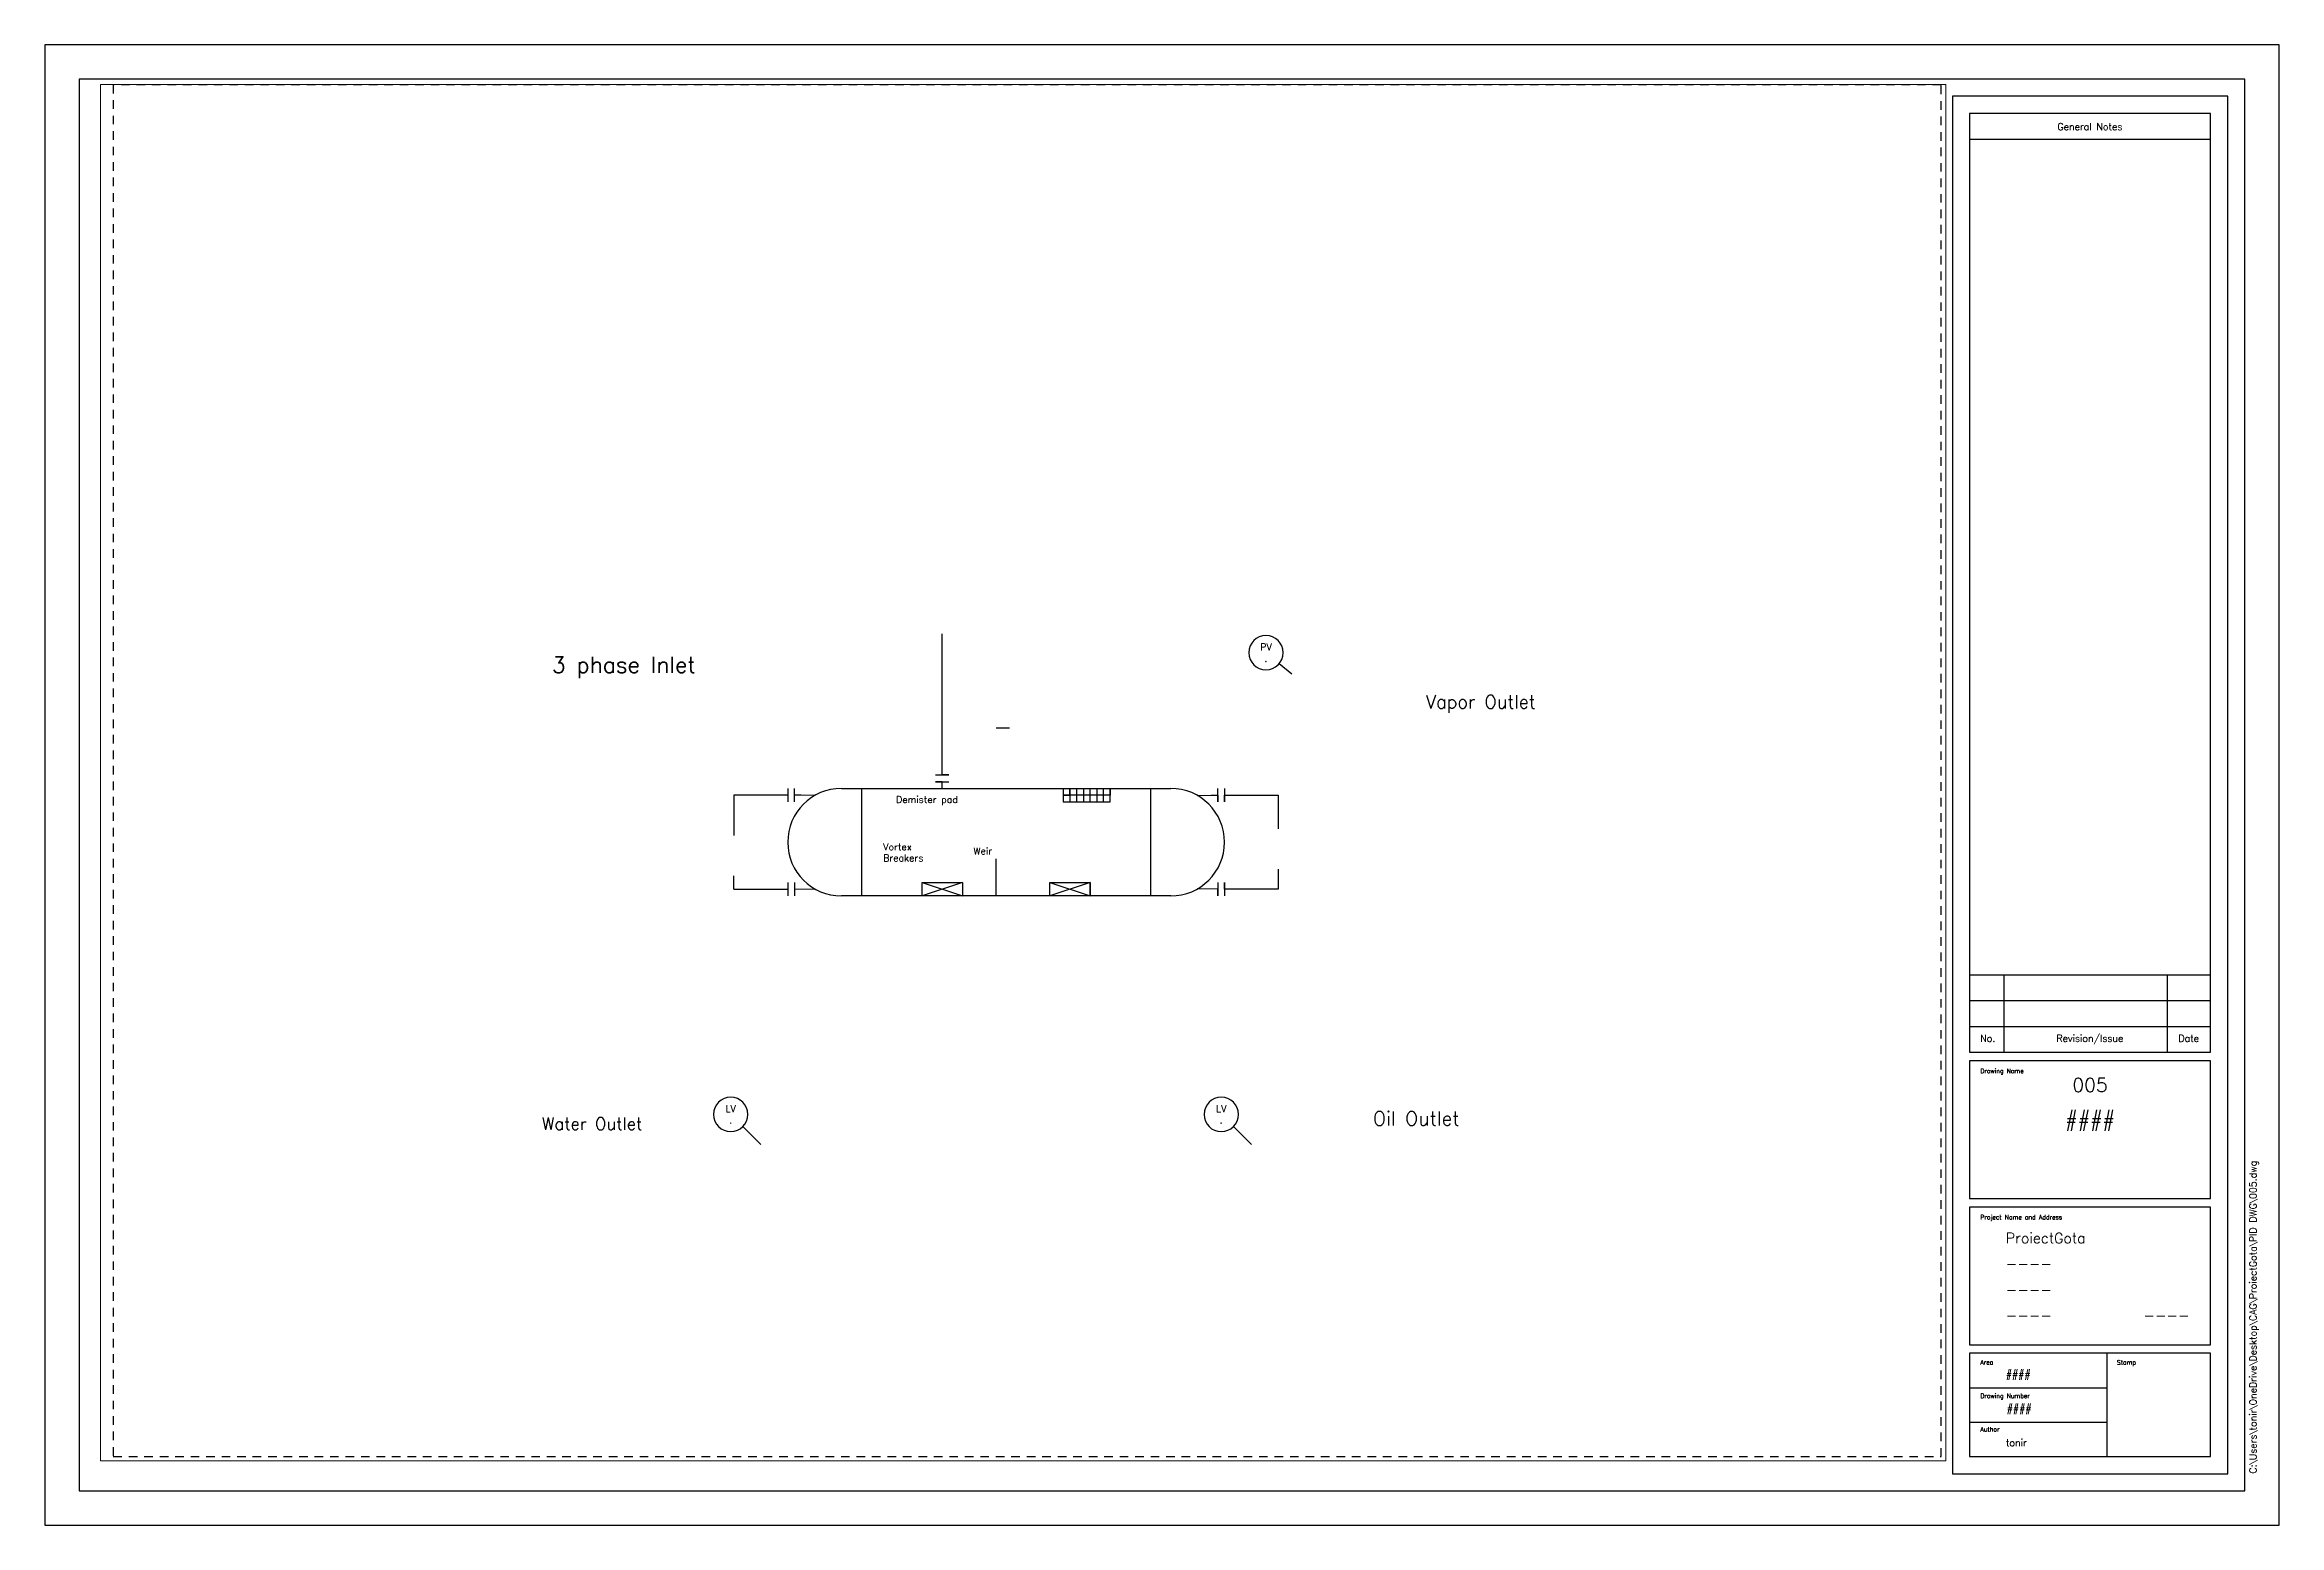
# Paper-space layout 'PID ANSI D Title Block' of a CAD drawing. Header units: inches. Extents: x 0 to 32.5, y 0 to 21.5.
# The model-space entities are those that its viewports show. They can reach past a viewport. Long polylines and large blocks are cut down to what shows.
import ezdxf
from ezdxf.enums import TextEntityAlignment as Align

# ---------------------------------------------------------------- set-up
doc = ezdxf.new("R2010")
doc.units = ezdxf.units.IN
doc.header["$MEASUREMENT"] = 0
doc.linetypes.add('HIDDEN2', pattern=[0.1875, 0.125, -0.0625])
doc.layers.add('Instrument', color=2, linetype='Continuous')
doc.layers.add('Title Block', color=7, linetype='Continuous')
doc.layers.add('no plot', color=41, linetype='HIDDEN2', plot=False)
doc.styles.add('Roman', font='romans')
doc.styles.get("Standard").update_dxf_attribs({"font": 'romans.shx', "height": 0.1})
doc.dimstyles.get("Standard").update_dxf_attribs({"dimtxt": 0.18, "dimasz": 0.18, "dimexe": 0.18, "dimexo": 0.0625, "dimgap": 0.09, "dimtad": 0, "dimtih": 1, "dimtoh": 1, "dimdec": 4, "dimzin": 0, "dimdsep": 46, "dimtxsty": 'Standard', "dimcen": 0.09, "dimadec": 0, "dimazin": 0, "dimtfac": 1, "dimtdec": 4, "dimtofl": 0, "dimtmove": 0, "dimatfit": 3, "dimfxl": 1, "dimtolj": 1, "dimtzin": 0, "dimarcsym": 0})

# ---------------------------------------------------------------- blocks, each defined once
blk = doc.blocks.new('PID ANSI D titleblock')
for p, q in [((32.473, 21.518), (0, 21.518)), ((0, 21.518), (0, 0)), ((32.473, 0), (32.473, 21.518)), ((31.973, 21.018), (0.5, 21.018)), ((0.5, 21.018), (0.5, 0.5)), ((31.973, 0.5), (31.973, 21.018)), ((31.723, 20.768), (27.723, 20.768)), ((27.723, 20.768), (27.723, 0.75)), ((31.473, 20.518), (27.973, 20.518)), ((27.973, 20.518), (27.973, 6.875)), ((31.473, 6.875), (31.473, 20.518)), ((31.723, 0.75), (31.723, 20.768)), ((27.973, 20.143), (31.473, 20.143)), ((27.973, 8), (31.473, 8)), ((28.473, 6.875), (28.473, 8)), ((30.848, 6.875), (30.848, 8)), ((27.973, 7.625), (31.473, 7.625)), ((27.973, 7.25), (31.473, 7.25)), ((27.973, 6.875), (31.473, 6.875)), ((31.473, 6.75), (27.973, 6.75)), ((27.973, 6.75), (27.973, 4.75)), ((31.473, 4.75), (31.473, 6.75)), ((27.973, 4.75), (31.473, 4.75)), ((31.473, 4.625), (27.973, 4.625)), ((27.973, 4.625), (27.973, 2.625)), ((31.473, 2.625), (31.473, 4.625)), ((27.973, 2.625), (31.473, 2.625)), ((31.473, 2.5), (27.973, 2.5)), ((27.973, 2.5), (27.973, 1)), ((29.973, 1), (29.973, 2.5)), ((31.473, 1), (31.473, 2.5)), ((27.973, 2), (29.973, 2)), ((27.973, 1.5), (29.973, 1.5)), ((27.973, 1), (31.473, 1)), ((27.723, 0.75), (31.723, 0.75)), ((0.5, 0.5), (31.973, 0.5)), ((0, 0), (32.473, 0))]:
    blk.add_line(p, q)
at = {"style": 'Roman'}
for s, p in [('General Notes', (29.721, 20.326)), ('Revision/Issue', (29.721, 7.078)), ('No.', (28.237, 7.078)), ('Date', (31.157, 7.078))]:
    blk.add_text(s, height=0.1, dxfattribs=at).set_placement(p, align=Align.MIDDLE_CENTER)
for s, p in [('Drawing Name', (28.129, 6.571)), ('Project Name and Address', (28.129, 4.446)), ('Area', (28.129, 2.335)), ('Stamp', (30.113, 2.335)), ('Drawing Number', (28.129, 1.849)), ('Author', (28.129, 1.363))]:
    blk.add_text(s, height=0.065, dxfattribs=at).set_placement(p)
blk = doc.blocks.new('*U38')
at = {"color": 0, "linetype": 'ByBlock', "lineweight": -2}
for start, end in [(0, 180), (180, 0)]:
    blk.add_arc((0, 0), 0.25, start, end, dxfattribs=at)
blk.add_wipeout([(-0.089, 0.149), (0.094, 0.151), (0.094, 0.024), (-0.09, 0.024)], dxfattribs=at)
blk.add_wipeout([(-0.024, -0.024), (0.028, -0.024), (0.028, -0.155), (-0.024, -0.155)], dxfattribs=at)
for tag, p in [('#(TargetObject.Type)', (0, 0.083)), ('#(TargetObject.LoopNumber)', (0, -0.083))]:
    blk.add_attdef(tag, text='', height=0.1, dxfattribs=at).set_placement(p, align=Align.MIDDLE_CENTER)
blk = doc.blocks.new('*U73')
at = {"color": 0, "linetype": 'ByBlock', "lineweight": -2}
for start, end in [(0, 180), (180, 0)]:
    blk.add_arc((0, 0), 0.25, start, end, dxfattribs=at)
blk.add_wipeout([(-0.099, 0.149), (0.104, 0.151), (0.104, 0.024), (-0.1, 0.024)], dxfattribs=at)
blk.add_wipeout([(-0.024, -0.024), (0.028, -0.024), (0.028, -0.155), (-0.024, -0.155)], dxfattribs=at)
for tag, p in [('#(TargetObject.Type)', (0, 0.083)), ('#(TargetObject.LoopNumber)', (0, -0.083))]:
    blk.add_attdef(tag, text='', height=0.1, dxfattribs=at).set_placement(p, align=Align.MIDDLE_CENTER)

msp = doc.modelspace()

# ---------------------------------------------------------------- linework, layer by layer
at = {"color": 5}
for p, q in [((12.047, 9.907), (12.047, 11.957)), ((11.949, 9.907), (12.144, 9.907)), ((11.949, 9.809), (12.144, 9.809)), ((12.144, 9.907), (12.047, 9.907)), ((12.047, 9.711), (12.047, 9.809))]:
    msp.add_line(p, q, dxfattribs=at)
for p, q in [((12.828, 10.59), (13.023, 10.59)), ((12.047, 9.809), (11.949, 9.809)), ((9.8, 9.614), (9.019, 9.614)), ((9.019, 9.614), (9.019, 9.125)), ((9.8, 9.711), (9.8, 9.516)), ((9.898, 9.516), (9.898, 9.711)), ((9.996, 9.614), (9.898, 9.614)), ((10.194, 9.608), (9.996, 9.614)), ((10.582, 9.711), (15.367, 9.711)), ((10.875, 9.711), (10.875, 8.149)), ((13.805, 9.711), (13.805, 9.516)), ((14.488, 9.614), (13.805, 9.614)), ((13.805, 9.614), (13.902, 9.614)), ((13.805, 9.516), (14.488, 9.516)), ((13.902, 9.614), (13.902, 9.711)), ((13.902, 9.711), (13.902, 9.516)), ((13.902, 9.516), (14, 9.516)), ((14, 9.516), (14, 9.711)), ((14, 9.711), (14.097, 9.711)), ((14.097, 9.711), (14.097, 9.516)), ((14.097, 9.516), (14.195, 9.516)), ((14.195, 9.516), (14.195, 9.711)), ((14.195, 9.711), (14.293, 9.711)), ((14.293, 9.711), (14.293, 9.516)), ((14.293, 9.516), (14.39, 9.516)), ((14.39, 9.516), (14.39, 9.711)), ((14.488, 9.516), (14.488, 9.711)), ((14.488, 9.711), (14.488, 9.614)), ((15.074, 9.711), (15.074, 8.149)), ((15.755, 9.608), (15.953, 9.614)), ((15.953, 9.614), (16.051, 9.614)), ((16.051, 9.516), (16.051, 9.711)), ((16.051, 9.614), (16.051, 9.516)), ((16.148, 9.711), (16.148, 9.516)), ((16.148, 9.516), (16.148, 9.614)), ((16.148, 9.614), (16.93, 9.614)), ((16.93, 9.614), (16.93, 9.125)), ((12.828, 8.149), (12.828, 8.688)), ((16.93, 8.539), (16.93, 8.246)), ((9.019, 8.246), (9.019, 8.442)), ((9.019, 8.246), (9.8, 8.246)), ((9.8, 8.344), (9.8, 8.149)), ((9.898, 8.344), (9.898, 8.149)), ((9.898, 8.246), (10.194, 8.252)), ((15.367, 8.149), (10.582, 8.149)), ((11.754, 8.344), (12.34, 8.149)), ((12.34, 8.344), (11.754, 8.149)), ((13.609, 8.344), (14.195, 8.149)), ((14.195, 8.344), (13.609, 8.149)), ((14.195, 8.149), (14.195, 8.344)), ((16.051, 8.246), (15.755, 8.252)), ((16.051, 8.344), (16.051, 8.149)), ((16.051, 8.149), (16.051, 8.246)), ((16.148, 8.246), (16.148, 8.344)), ((16.148, 8.344), (16.148, 8.149)), ((16.93, 8.246), (16.148, 8.246))]:
    msp.add_line(p, q)
msp.add_lwpolyline([(9.019, 9.125), (9.019, 9.028)])
for points in [[(11.754, 8.344), (12.34, 8.344), (12.34, 8.149), (11.754, 8.149)], [(13.609, 8.344), (14.195, 8.344), (14.195, 8.149), (13.609, 8.149)]]:
    msp.add_lwpolyline(points, close=True)
for centre, start, end in [((10.582, 8.93), 90, 270), ((15.367, 8.93), 270, 90)]:
    msp.add_arc(centre, 0.781, start, end)
at = {"layer": 'no plot'}
msp.add_lwpolyline([(0, 0), (26.562, 0), (26.562, 19.938), (0, 19.938)], close=True, dxfattribs=at)

# ---------------------------------------------------------------- texts
at = {"color": 0}
for s, height, p in [('3 phase Inlet', 0.23306, (6.374, 11.392)), ('Vapor Outlet', 0.19078, (19.074, 10.875)), ('Demister pad', 0.1, (11.375, 9.5)), ('Vortex ', 0.1, (11.188, 8.812)), ('Weir', 0.1, (12.5, 8.75)), ('Breakers', 0.1, (11.188, 8.651)), ('Water Outlet', 0.17642, (6.228, 4.75)), ('Oil Outlet', 0.2024, (18.305, 4.813))]:
    msp.add_text(s, height=height, dxfattribs=at).set_placement(p)

# ---------------------------------------------------------------- next in the draw order: block references
at = {"layer": 'Instrument', "color": 0, "linetype": 'ByBlock'}
for name, p, values in [('*U73', (16.75, 11.684), {'#(TargetObject.Type)': 'PV', '#(TargetObject.LoopNumber)': '.'}), ('*U38', (8.972, 4.973), {'#(TargetObject.Type)': 'LV', '#(TargetObject.LoopNumber)': '.'}), ('*U38', (16.101, 4.973), {'#(TargetObject.Type)': 'LV', '#(TargetObject.LoopNumber)': '.'})]:
    msp.add_blockref(name, p, dxfattribs=at).add_auto_attribs(values)

# ---------------------------------------------------------------- next in the draw order: leaders
at = {"layer": 'Instrument', "color": 0, "linetype": 'ByBlock', "has_arrowhead": 0}
for points in [[(17.125, 11.371), (16.942, 11.524)], [(9.41, 4.535), (9.149, 4.796)], [(16.539, 4.535), (16.278, 4.796)]]:
    msp.add_leader(points, dimstyle='Standard', dxfattribs=at)

psp = doc.layouts.new('PID ANSI D Title Block')

# ---------------------------------------------------------------- block references
at = {"layer": 'Title Block'}
psp.add_blockref('PID ANSI D titleblock', (0, 0), dxfattribs=at)

# ---------------------------------------------------------------- texts
for s, insert, char_height, attachment_point in [('005', (29.723, 6.5), 0.2, 2), ('ProiectGota', (28.5, 4.25), 0.15, 1), ('----', (28.5, 3.875), 0.15, 1), ('----', (28.5, 3.5), 0.15, 1), ('----', (28.5, 3.125), 0.15, 1), ('----', (30.5, 3.125), 0.15, 1), ('####', (28.5, 2.25), 0.1, 1), ('####', (28.513, 1.75), 0.1, 1), ('tonir', (28.5, 1.25), 0.1, 1)]:
    psp.add_mtext(s, dxfattribs=dict(at, insert=insert, char_height=char_height, attachment_point=attachment_point))
at = {"layer": 'Title Block', "insert": (29.723, 6), "char_height": 0.2, "width": 3.30274, "attachment_point": 2}
psp.add_mtext('####', dxfattribs=at)
at = {"layer": 'Title Block', "insert": (32.041, 0.752), "char_height": 0.1, "attachment_point": 1, "rotation": 90}
psp.add_mtext('C:\\\\Users\\\\tonir\\\\OneDrive\\\\Desktop\\\\CAG\\\\ProiectGota\\\\PID DWG\\\\005.dwg', dxfattribs=at)

# ---------------------------------------------------------------- viewports
at = {"layer": '0', "color": 2}
psp.add_viewport(center=(14.219, 10.938), size=(26.812, 20), view_center_point=(13.222, 9.94), view_height=20, dxfattribs=at)

doc.saveas('drawing.dxf')
